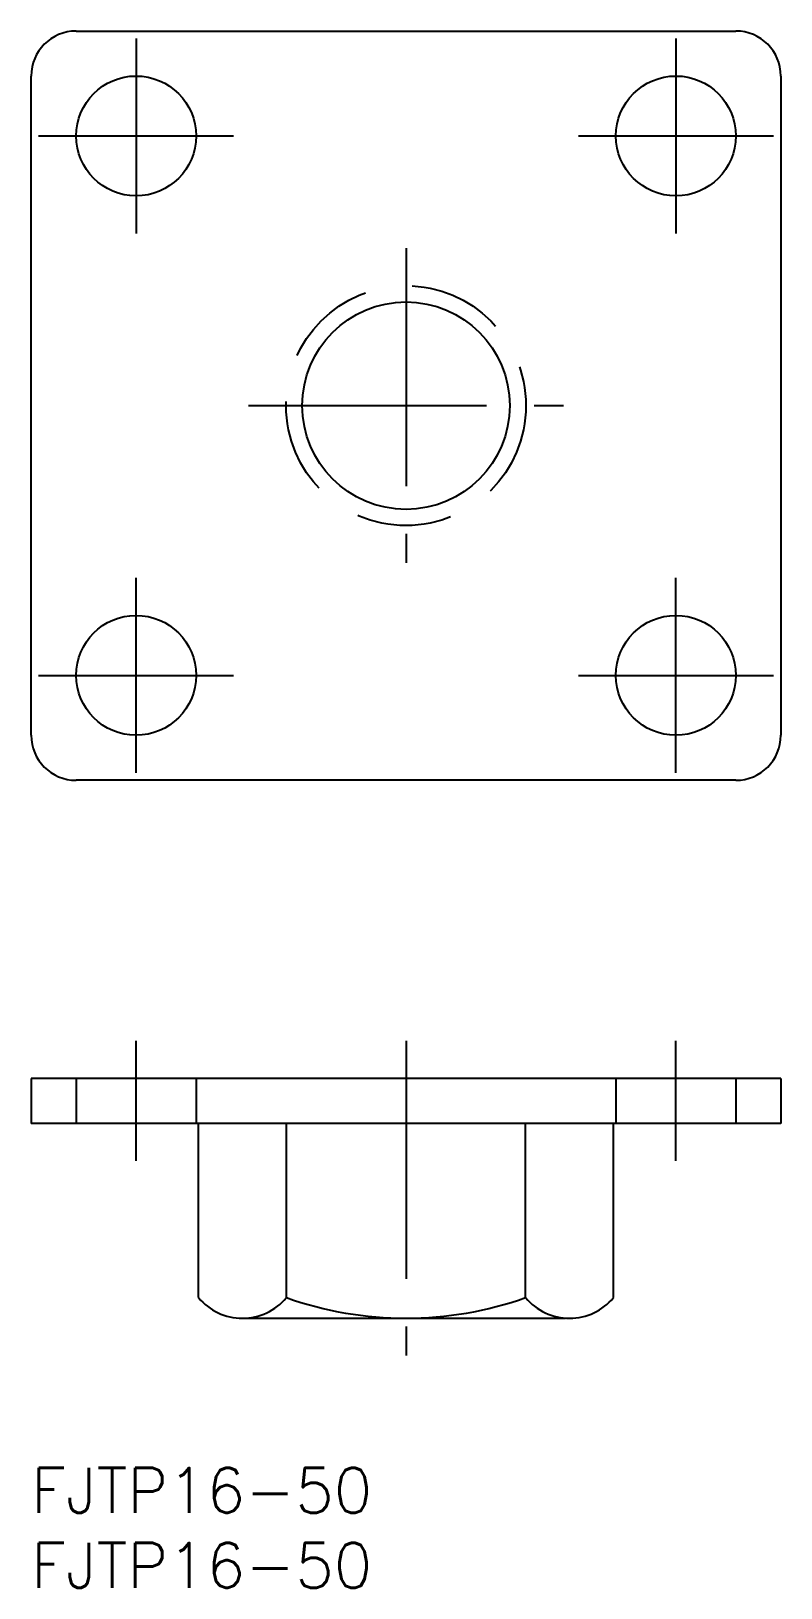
# Model space of a CAD drawing. Extents: x 0 to 50, y -8 to 96.
import ezdxf

# ---------------------------------------------------------------- set-up
doc = ezdxf.new("R2010")
doc.units = 0
doc.header["$LTSCALE"] = 0.5
doc.linetypes.add('CENTER', pattern=[50.8, 31.75, -6.35, 6.35, -6.35])
doc.linetypes.add('DASHED', pattern=[19.05, 12.7, -6.35])
for name, color, linetype in [('MSM_CENTER', 1, 'CENTER'), ('MSM_CONTINUOUS', 7, 'CONTINUOUS'), ('MSM_DASHED', 4, 'DASHED'), ('MSM_PART_NUMBER', 7, 'CONTINUOUS')]:
    doc.layers.add(name, color=color, linetype=linetype)
doc.styles.get("Standard").update_dxf_attribs({"font": 'txt.shx', "height": 3, "bigfont": 'bigfont.shx'})

msp = doc.modelspace()

# ---------------------------------------------------------------- linework, layer by layer
at = {"layer": 'MSM_CENTER'}
for p, q in [((7, 95.4), (7, 82.4)), ((43, 95.4), (43, 82.4)), ((0.5, 88.9), (13.5, 88.9)), ((36.5, 88.9), (49.5, 88.9)), ((25, 81.4), (25, 60.4)), ((14.5, 70.9), (35.5, 70.9)), ((7, 46.4), (7, 59.4)), ((43, 46.4), (43, 59.4)), ((0.5, 52.9), (13.5, 52.9)), ((36.5, 52.9), (49.5, 52.9)), ((7, 20.5), (7, 28.5)), ((25, 28.5), (25, 7.5)), ((43, 20.5), (43, 28.5))]:
    msp.add_line(p, q, dxfattribs=at)
at = {"layer": 'MSM_CONTINUOUS'}
for p, q in [((3, 95.9), (47, 95.9)), ((0, 48.9), (0, 92.9)), ((50, 92.9), (50, 48.9)), ((47, 45.9), (3, 45.9)), ((50, 26), (0, 26)), ((0, 26), (0, 23)), ((50, 26), (50, 23)), ((50, 23), (0, 23)), ((11.15, 11.37), (11.15, 23)), ((17.02, 11.37), (17.02, 23)), ((32.98, 11.37), (32.98, 23)), ((38.85, 11.37), (38.85, 23)), ((17.02, 16.7), (17.02, 16.7)), ((14.16, 10), (35.63, 10))]:
    msp.add_line(p, q, dxfattribs=at)
for centre, radius in [((7, 88.9), 4), ((43, 88.9), 4), ((25, 70.9), 6.92), ((7, 52.9), 4), ((43, 52.9), 4)]:
    msp.add_circle(centre, radius, dxfattribs=at)
for centre, radius, start, end in [((3, 92.9), 3, 90, 180), ((47, 92.9), 3, 0, 90), ((3, 48.9), 3, 180, 270), ((47, 48.9), 3, 270, 360), ((14.09, 13.83), 3.83, 219.9563, 320.0437), ((25, 33.94), 23.94, 250.5288, 289.4712), ((35.91, 13.83), 3.83, 219.9563, 320.0437)]:
    msp.add_arc(centre, radius, start, end, dxfattribs=at)
at = {"layer": 'MSM_DASHED'}
for p, q in [((3, 26), (3, 23)), ((11, 26), (11, 23)), ((39, 26), (39, 23)), ((47, 26), (47, 23))]:
    msp.add_line(p, q, dxfattribs=at)
msp.add_circle((25, 70.9), 8, dxfattribs=at)

# ---------------------------------------------------------------- texts
at = {"layer": 'MSM_PART_NUMBER'}
for p in [(0, -3), (0, -8)]:
    msp.add_text('FJTP16-50', height=3, dxfattribs=at).set_placement(p)

doc.saveas('drawing.dxf')
